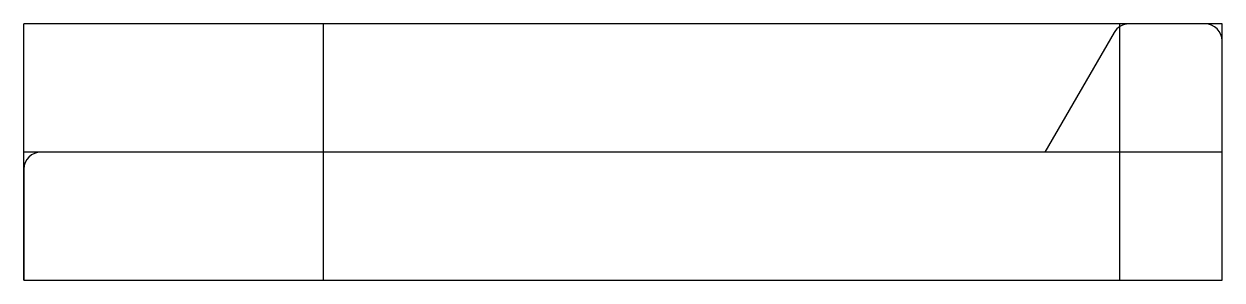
# Model space of a CAD drawing. Extents: x -35 to 105, y 0 to 30.
import ezdxf

# ---------------------------------------------------------------- set-up
doc = ezdxf.new("R2010")
doc.units = 0
doc.layers.get('0').update_dxf_attribs({"linetype": 'CONTINUOUS'})

msp = doc.modelspace()

# ---------------------------------------------------------------- linework, layer by layer
at = {"linetype": 'CONTINUOUS'}
for p, q in [((105, 30), (-35, 30)), ((-35, 0), (-35, 30)), ((0, 0), (0, 30)), ((93.05, 0), (93.05, 30)), ((103, 30), (94.12, 30)), ((105, 0), (105, 30)), ((92.39, 29), (84.31, 15)), ((105, 0), (105, 28)), ((105, 15), (-35, 15)), ((84.31, 15), (-33, 15)), ((-35, 13), (-35, 0)), ((-35, 0), (105, 0)), ((-35, 0), (105, 0))]:
    msp.add_line(p, q, dxfattribs=at)
for centre, start, end in [((94.12, 28), 90.0588, 150), ((103, 28), 0, 90), ((-33, 13), 90, 180)]:
    msp.add_arc(centre, 2, start, end, dxfattribs=at)

doc.saveas('drawing.dxf')
